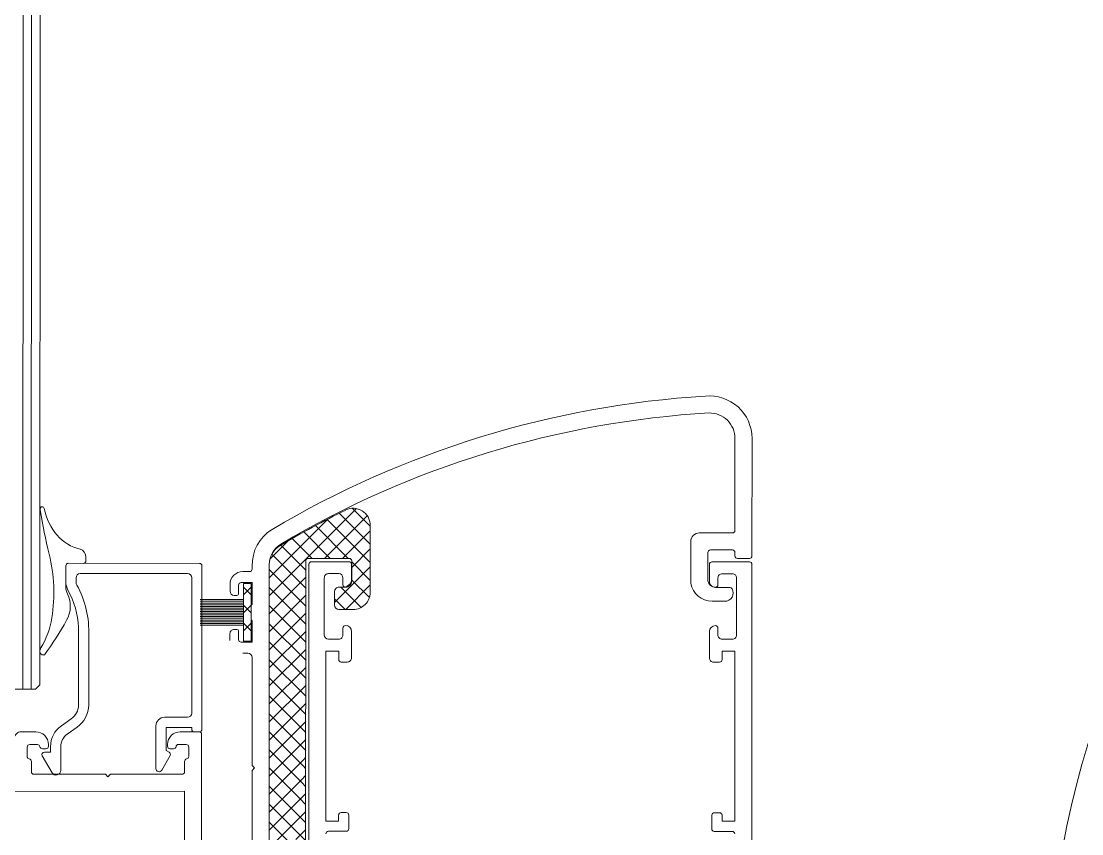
# Model space of a CAD drawing. Header units: centimetres. Extents: x 118932 to 154602, y -32682 to -23521.
# Drawn here: x 140824.31 to 140836.78, y -28052.38 to -28042.82 of the extents above; entities that cross this region are included whole.
import ezdxf

# ---------------------------------------------------------------- set-up
doc = ezdxf.new("R2010")
doc.units = ezdxf.units.CM
doc.header["$LTSCALE"] = 50
doc.header["$MEASUREMENT"] = 0
doc.layers.add('GEN_02_TF_Pencere', color=7, linetype='Continuous', lineweight=9, true_color=0x6093ac)

# ---------------------------------------------------------------- blocks, each defined once
blk = doc.blocks.new('P4_')
at = {"layer": 'GEN_02_TF_Pencere', "extrusion": (0, 0, -1)}
for p, q in [((108038.407, 6102.825, 0), (108039.788, 6102.825, 0)), ((108047.828, 6102.821, 0), (108039.888, 6102.825, 0)), ((108039.818, 6102.795, 0), (108039.818, 6102.655, 0)), ((108039.858, 6102.795, 0), (108039.858, 6102.355, 0)), ((108039.488, 6102.625, 0), (108038.407, 6102.625, 0)), ((108039.518, 6102.206, 0), (108039.518, 6102.595, 0)), ((108039.718, 6102.595, 0), (108039.718, 6102.336, 0)), ((108039.788, 6102.625, 0), (108039.748, 6102.625, 0)), ((108039.998, 6102.475, 0), (108039.998, 6102.595, 0)), ((108040.048, 6102.645, 0), (108040.718, 6102.645, 0)), ((108040.158, 6102.395, 0), (108040.158, 6102.567, 0)), ((108040.768, 6102.595, 0), (108040.768, 6102.475, 0)), ((108040.908, 6102.475, 0), (108040.908, 6102.625, 0)), ((108040.908, 6102.625, 0), (108042.908, 6102.624, 0)), ((108042.908, 6102.624, 0), (108042.908, 6102.474, 0)), ((108043.028, 6102.383, 0), (108043.028, 6102.593, 0)), ((108040.322, 6102.505, 0), (108040.322, 6102.356, 0)), ((108041.008, 6102.475, 0), (108040.908, 6102.475, 0)), ((108041.038, 6102.375, 0), (108041.038, 6102.445, 0)), ((108042.808, 6102.444, 0), (108042.808, 6102.384, 0)), ((108042.908, 6102.474, 0), (108042.838, 6102.474, 0)), ((108039.888, 6102.325, 0), (108040.088, 6102.325, 0)), ((108040.128, 6102.425, 0), (108040.048, 6102.425, 0)), ((108040.718, 6102.425, 0), (108040.638, 6102.425, 0)), ((108040.678, 6102.325, 0), (108040.988, 6102.325, 0)), ((108042.838, 6102.354, 0), (108042.998, 6102.353, 0)), ((108039.748, 6102.306, 0), (108040.083, 6102.306, 0)), ((108040.111, 6102.106, 0), (108039.618, 6102.106, 0)), ((108039.23, 6098.125, 0), (108039.441, 6098.337, 0)), ((108039.288, 6097.972, 0), (108039.653, 6098.337, 0)), ((108039.36, 6097.831, 0), (108039.866, 6098.337, 0)), ((108040.219, 6098.337, 0), (108039.429, 6098.337, 0)), ((108039.819, 6098.013, 0), (108039.495, 6098.337, 0)), ((108039.924, 6098.12, 0), (108039.707, 6098.337, 0)), ((108039.861, 6098.12, 0), (108040.078, 6098.337, 0)), ((108040.337, 6097.919, 0), (108039.919, 6098.337, 0)), ((108040.072, 6098.119, 0), (108040.28, 6098.327, 0)), ((108040.419, 6098.049, 0), (108040.131, 6098.337, 0)), ((108039.819, 6097.801, 0), (108039.317, 6098.303, 0)), ((108040.158, 6097.993, 0), (108040.396, 6098.231, 0)), ((108040.259, 6097.149, 0), (108039.233, 6098.175, 0)), ((108039.433, 6097.692, 0), (108039.819, 6098.078, 0)), ((108039.819, 6097.609, 0), (108039.819, 6098.089, 0)), ((108039.849, 6098.12, 0), (108040.049, 6098.12, 0)), ((108039.858, 6098.087, 0), (108039.858, 6097.647, 0)), ((108040.088, 6098.117, 0), (108039.888, 6098.117, 0)), ((108040.419, 6097.969, 0), (108040.419, 6098.137, 0)), ((108040.988, 6098.117, 0), (108040.678, 6098.117, 0)), ((108042.998, 6098.087, 0), (108042.838, 6098.087, 0)), ((108039.998, 6097.847, 0), (108039.998, 6097.967, 0)), ((108040.048, 6098.017, 0), (108040.128, 6098.017, 0)), ((108040.158, 6098.029, 0), (108040.158, 6097.969, 0)), ((108040.296, 6097.919, 0), (108040.419, 6098.042, 0)), ((108040.638, 6098.017, 0), (108040.718, 6098.017, 0)), ((108040.768, 6097.967, 0), (108040.768, 6097.847, 0)), ((108040.908, 6097.817, 0), (108040.908, 6097.967, 0)), ((108040.908, 6097.967, 0), (108041.008, 6097.967, 0)), ((108041.038, 6097.997, 0), (108041.038, 6098.067, 0)), ((108042.808, 6098.057, 0), (108042.808, 6097.997, 0)), ((108042.838, 6097.967, 0), (108042.908, 6097.967, 0)), ((108042.908, 6097.967, 0), (108042.908, 6097.817, 0)), ((108043.028, 6097.847, 0), (108043.028, 6098.057, 0)), ((108040.046, 6097.149, 0), (108039.355, 6097.841, 0)), ((108039.508, 6097.555, 0), (108039.819, 6097.866, 0)), ((108040.208, 6097.919, 0), (108040.369, 6097.919, 0)), ((108040.718, 6097.797, 0), (108040.048, 6097.797, 0)), ((108042.908, 6097.817, 0), (108040.908, 6097.817, 0)), ((108039.585, 6097.42, 0), (108039.819, 6097.654, 0)), ((108039.663, 6097.286, 0), (108039.956, 6097.579, 0)), ((108039.77, 6097.181, 0), (108040.168, 6097.579, 0)), ((108044.158, 6097.579, 0), (108039.849, 6097.579, 0)), ((108039.888, 6097.617, 0), (108049.828, 6097.617, 0)), ((108039.888, 6097.617, 0), (108039.888, 6097.617, 0)), ((108039.951, 6097.149, 0), (108040.381, 6097.579, 0)), ((108040.471, 6097.149, 0), (108040.041, 6097.579, 0)), ((108040.163, 6097.149, 0), (108040.593, 6097.579, 0)), ((108040.683, 6097.149, 0), (108040.253, 6097.579, 0)), ((108040.375, 6097.149, 0), (108040.805, 6097.579, 0)), ((108040.895, 6097.149, 0), (108040.465, 6097.579, 0)), ((108040.587, 6097.149, 0), (108041.017, 6097.579, 0)), ((108041.107, 6097.149, 0), (108040.677, 6097.579, 0)), ((108040.799, 6097.149, 0), (108041.229, 6097.579, 0)), ((108041.319, 6097.149, 0), (108040.889, 6097.579, 0)), ((108041.011, 6097.149, 0), (108041.441, 6097.579, 0)), ((108041.531, 6097.149, 0), (108041.101, 6097.579, 0)), ((108041.223, 6097.149, 0), (108041.653, 6097.579, 0)), ((108041.743, 6097.149, 0), (108041.313, 6097.579, 0)), ((108041.435, 6097.149, 0), (108041.865, 6097.579, 0)), ((108041.956, 6097.149, 0), (108041.526, 6097.579, 0)), ((108042.168, 6097.149, 0), (108041.738, 6097.579, 0)), ((108042.38, 6097.149, 0), (108041.95, 6097.579, 0)), ((108042.071, 6097.572, 0), (108042.078, 6097.579, 0)), ((108042.18, 6097.561, 0), (108042.162, 6097.579, 0)), ((108042.263, 6097.553, 0), (108042.29, 6097.579, 0)), ((108042.416, 6097.537, 0), (108042.374, 6097.579, 0)), ((108042.456, 6097.533, 0), (108042.502, 6097.579, 0)), ((108042.652, 6097.513, 0), (108042.586, 6097.579, 0)), ((108042.648, 6097.513, 0), (108042.714, 6097.579, 0)), ((108042.889, 6097.489, 0), (108042.798, 6097.579, 0)), ((108042.841, 6097.494, 0), (108042.926, 6097.579, 0)), ((108043.125, 6097.465, 0), (108043.011, 6097.579, 0)), ((108043.033, 6097.474, 0), (108043.138, 6097.579, 0)), ((108041.648, 6097.149, 0), (108042.071, 6097.572, 0)), ((108041.86, 6097.149, 0), (108042.263, 6097.553, 0)), ((108042.072, 6097.149, 0), (108042.456, 6097.533, 0)), ((108042.592, 6097.149, 0), (108042.18, 6097.561, 0)), ((108042.284, 6097.149, 0), (108042.648, 6097.513, 0)), ((108042.804, 6097.149, 0), (108042.416, 6097.537, 0)), ((108042.496, 6097.149, 0), (108042.841, 6097.494, 0)), ((108043.016, 6097.149, 0), (108042.652, 6097.513, 0)), ((108042.708, 6097.149, 0), (108043.033, 6097.474, 0)), ((108043.228, 6097.149, 0), (108042.889, 6097.489, 0)), ((108042.92, 6097.149, 0), (108043.226, 6097.454, 0)), ((108039.824, 6097.159, 0), (108039.613, 6097.371, 0)), ((108039.479, 6097.184, 0), (108039.479, 6097.184, 0)), ((108039.889, 6097.149, 0), (108043.585, 6097.149, 0)), ((108039.89, 6097.149, 0), (108043.585, 6097.149, 0)), ((108042.284, 6096.979, 0), (108042.254, 6096.949, 0)), ((108042.314, 6096.949, 0), (108042.284, 6096.979, 0)), ((108039.944, 6096.949, 0), (108039.909, 6096.949, 0)), ((108039.974, 6096.839, 0), (108039.974, 6096.919, 0)), ((108040.356, 6096.949, 0), (108040.104, 6096.949, 0)), ((108040.104, 6096.949, 0), (108040.104, 6096.819, 0)), ((108040.534, 6096.939, 0), (108040.374, 6096.939, 0)), ((108040.804, 6096.949, 0), (108040.551, 6096.949, 0)), ((108040.804, 6096.819, 0), (108040.804, 6096.949, 0)), ((108040.934, 6096.899, 0), (108040.934, 6096.839, 0)), ((108042.254, 6096.949, 0), (108040.984, 6096.949, 0)), ((108043.585, 6096.949, 0), (108042.314, 6096.949, 0)), ((108040.134, 6096.789, 0), (108040.234, 6096.789, 0)), ((108040.254, 6096.769, 0), (108040.254, 6096.739, 0)), ((108040.654, 6096.739, 0), (108040.654, 6096.769, 0)), ((108040.674, 6096.789, 0), (108040.774, 6096.789, 0)), ((108040.204, 6096.689, 0), (108040.124, 6096.689, 0)), ((108040.784, 6096.689, 0), (108040.704, 6096.689, 0)), ((108039.81, 6094.994, 0), (108039.848, 6094.994, 0)), ((108039.848, 6094.994, 0), (108039.848, 6094.994, 0)), ((108039.878, 6094.969, 0), (108039.878, 6094.784, 0)), ((108039.908, 6094.759, 0), (108040.169, 6094.759, 0)), ((108040.218, 6094.77, 0), (108040.238, 6094.779, 0)), ((108040.906, 6094.453, 0), (108040.893, 6094.455, 0))]:
    blk.add_line(p, q, dxfattribs=at)
at = {"layer": 'GEN_02_TF_Pencere'}
for p, q in [((108040.794, 6096.939, 0), (108040.114, 6096.939, 0)), ((108040.114, 6096.939, 0), (108040.114, 6096.849, 0)), ((108040.114, 6096.849, 0), (108040.794, 6096.849, 0)), ((108040.114, 6096.849, 0), (108040.114, 6096.849, 0)), ((108040.157, 6096.939, 0), (108040.247, 6096.849, 0)), ((108040.157, 6096.849, 0), (108040.247, 6096.939, 0)), ((108040.304, 6096.849, 0), (108040.304, 6096.339, 0)), ((108040.324, 6096.849, 0), (108040.324, 6096.339, 0)), ((108040.344, 6096.849, 0), (108040.344, 6096.339, 0)), ((108040.364, 6096.849, 0), (108040.364, 6096.339, 0)), ((108040.369, 6096.939, 0), (108040.459, 6096.849, 0)), ((108040.369, 6096.849, 0), (108040.459, 6096.939, 0)), ((108040.384, 6096.849, 0), (108040.384, 6096.339, 0)), ((108040.404, 6096.849, 0), (108040.404, 6096.339, 0)), ((108040.424, 6096.849, 0), (108040.424, 6096.339, 0)), ((108040.444, 6096.849, 0), (108040.444, 6096.339, 0)), ((108040.464, 6096.849, 0), (108040.464, 6096.339, 0)), ((108040.484, 6096.849, 0), (108040.484, 6096.339, 0)), ((108040.504, 6096.849, 0), (108040.504, 6096.339, 0)), ((108040.524, 6096.849, 0), (108040.524, 6096.339, 0)), ((108040.544, 6096.849, 0), (108040.544, 6096.339, 0)), ((108040.564, 6096.849, 0), (108040.564, 6096.339, 0)), ((108040.581, 6096.939, 0), (108040.671, 6096.849, 0)), ((108040.581, 6096.849, 0), (108040.671, 6096.939, 0)), ((108040.584, 6096.849, 0), (108040.584, 6096.339, 0)), ((108040.604, 6096.849, 0), (108040.604, 6096.339, 0)), ((108040.793, 6096.94, 0), (108040.794, 6096.938, 0)), ((108040.794, 6096.849, 0), (108040.794, 6096.939, 0)), ((108039.908, 6096.359, 0), (108041.828, 6096.359, 0)), ((108039.908, 6096.359, 0), (108039.908, 6096.359, 0)), ((108041.888, 6096.355, 0), (108049.828, 6096.359, 0)), ((108041.888, 6096.355, 0), (108041.888, 6096.355, 0)), ((108039.878, 6094.789, 0), (108039.878, 6096.329, 0)), ((108041.638, 6096.239, 0), (108040.048, 6096.239, 0)), ((108041.828, 6096.239, 0), (108041.808, 6096.239, 0)), ((108041.808, 6096.239, 0), (108041.808, 6095.939, 0)), ((108041.858, 6096.329, 0), (108041.858, 6096.269, 0)), ((108041.858, 6096.105, 0), (108041.858, 6096.325, 0)), ((108039.998, 6096.189, 0), (108039.998, 6094.929, 0)), ((108041.688, 6095.919, 0), (108041.688, 6096.189, 0)), ((108042.008, 6096.175, 0), (108042.008, 6096.085, 0)), ((108042.148, 6096.205, 0), (108042.038, 6096.205, 0)), ((108042.328, 6096.155, 0), (108042.207, 6096.155, 0)), ((108042.358, 6095.285, 0), (108042.358, 6096.125, 0)), ((108044.268, 6096.156, 0), (108042.558, 6096.155, 0)), ((108042.558, 6096.155, 0), (108042.56, 6093.205, 0)), ((108042.058, 6096.026, 0), (108042.058, 6095.985, 0)), ((108042.078, 6095.939, 0), (108042.098, 6095.974, 0)), ((108042.139, 6095.985, 0), (108042.31, 6095.887, 0)), ((108041.808, 6095.939, 0), (108042.078, 6095.939, 0)), ((108042.028, 6095.955, 0), (108042.008, 6095.955, 0)), ((108042.292, 6095.819, 0), (108041.788, 6095.819, 0)), ((108042.388, 6095.255, 0), (108042.358, 6095.285, 0)), ((108042.358, 6095.225, 0), (108042.388, 6095.255, 0)), ((108042.359, 6094.385, 0), (108042.358, 6095.225, 0)), ((108040.728, 6095.028, 0), (108041.544, 6095.028, 0)), ((108040.048, 6094.879, 0), (108040.1, 6094.879, 0)), ((108041.544, 6094.908, 0), (108040.63, 6094.908, 0)), ((108041.806, 6094.892, 0), (108041.887, 6094.776, 0)), ((108040.097, 6094.759, 0), (108039.908, 6094.759, 0)), ((108041.788, 6094.707, 0), (108041.707, 6094.823, 0)), ((108042.034, 6094.699, 0), (108042.313, 6094.699, 0)), ((108042.341, 6094.597, 0), (108042.143, 6094.483, 0)), ((108042.009, 6094.555, 0), (108042.029, 6094.555, 0)), ((108042.098, 6094.579, 0), (108042.034, 6094.579, 0)), ((108042.059, 6094.525, 0), (108042.059, 6094.484, 0)), ((108042.098, 6094.509, 0), (108042.098, 6094.579, 0)), ((108041.358, 6094.353, 0), (107944.928, 6094.355, 0)), ((108041.308, 6094.453, 0), (107944.978, 6094.455, 0)), ((108041.308, 6094.453, 0), (108041.358, 6094.403, 0)), ((108041.358, 6094.403, 0), (108041.358, 6093.903, 0)), ((108041.859, 6094.235, 0), (108041.859, 6094.405, 0)), ((108042.009, 6094.425, 0), (108042.009, 6094.335, 0)), ((108042.208, 6094.355, 0), (108042.329, 6094.355, 0)), ((108041.358, 6094.253, 0), (107944.928, 6094.255, 0)), ((108042.039, 6094.305, 0), (108042.149, 6094.305, 0))]:
    blk.add_line(p, q, dxfattribs=at)
blk.add_circle((108044.975, 6116.326, 0), 10, dxfattribs=at)
at = {"layer": 'GEN_02_TF_Pencere', "extrusion": (0, 0, -1)}
for centre, radius, start, end in [((-108038.407, 6102.325, 0), 0.5, 354.4787, 90), ((-108039.788, 6102.795, 0), 0.03, 90, 180), ((-108039.888, 6102.795, 0), 0.03, 0.033, 45.033), ((-108039.888, 6102.795, 0), 0.03, 45.0329, 90.0328), ((-108038.407, 6102.325, 0), 0.3, 359.1788, 90), ((-108039.488, 6102.595, 0), 0.03, 90, 180), ((-108039.748, 6102.595, 0), 0.03, 360, 90), ((-108039.788, 6102.655, 0), 0.03, 180, 270), ((-108040.048, 6102.595, 0), 0.05, 0.0328, 90.0329), ((-108040.188, 6102.567, 0), 0.03, 359.9999, 61.2907), ((-108040.222, 6102.505, 0), 0.1, 61.2651, 180.0257), ((-108040.718, 6102.595, 0), 0.05, 90.0328, 180.0329), ((-108043.058, 6102.593, 0), 0.03, 0.0328, 90.0329), ((-108040.048, 6102.475, 0), 0.05, 270.0328, 0.0329), ((-108040.718, 6102.475, 0), 0.05, 180.0328, 270.0329), ((-108041.008, 6102.445, 0), 0.03, 90.0328, 180.0329), ((-108042.838, 6102.444, 0), 0.03, 0.0328, 90.0329), ((-108049.237, 6102.98, 0), 11.15, 329.2971, 356.6114), ((-108039.748, 6102.336, 0), 0.03, 270, 0), ((-108039.888, 6102.355, 0), 0.03, 270.0329, 0.033), ((-108040.067, 6102.396, 0), 0.0907, 180.1582, 260.041), ((-108040.088, 6102.395, 0), 0.07, 180.0328, 270.0329), ((-108040.067, 6102.357, 0), 0.254, 180.1582, 260.0409), ((-108040.128, 6102.395, 0), 0.03, 90.0329, 180.033), ((-108040.638, 6102.395, 0), 0.03, 0.0329, 90.033), ((-108040.678, 6102.395, 0), 0.07, 270.0329, 0.0329), ((-108040.988, 6102.375, 0), 0.05, 180.0328, 270.0329), ((-108042.838, 6102.384, 0), 0.03, 270.0329, 0.033), ((-108042.998, 6102.383, 0), 0.03, 180.0329, 270.033), ((-108049.237, 6102.98, 0), 11.35, 329.2896, 356.4497), ((-108039.618, 6102.206, 0), 0.1, 270, 0), ((-108039.429, 6098.137, 0), 0.2, 333.8142, 90), ((-108040.219, 6098.137, 0), 0.2, 90, 180), ((-108039.85, 6098.089, 0), 0.0312, 359.6263, 87.7267), ((-108039.888, 6098.087, 0), 0.03, 360, 90), ((-108040.055, 6098.017, 0), 0.104, 86.8743, 173.2061), ((-108040.088, 6098.047, 0), 0.07, 90, 180), ((-108040.678, 6098.047, 0), 0.07, 360, 90), ((-108040.988, 6098.067, 0), 0.05, 90, 180), ((-108042.838, 6098.057, 0), 0.03, 360, 90), ((-108042.998, 6098.057, 0), 0.03, 90, 180), ((-108049.237, 6102.96, 0), 11.129, 329.2979, 333.8143), ((-108040.048, 6097.967, 0), 0.05, 360, 90), ((-108040.128, 6098.047, 0), 0.03, 180, 270), ((-108040.208, 6097.969, 0), 0.05, 270, 0), ((-108040.369, 6097.969, 0), 0.05, 180, 270), ((-108040.638, 6098.047, 0), 0.03, 270, 0), ((-108040.718, 6097.967, 0), 0.05, 90, 180), ((-108041.008, 6097.997, 0), 0.03, 180, 270), ((-108042.838, 6097.997, 0), 0.03, 270, 0), ((-108040.048, 6097.847, 0), 0.05, 270, 0), ((-108040.718, 6097.847, 0), 0.05, 180, 270), ((-108043.058, 6097.847, 0), 0.03, 270, 0), ((-108039.849, 6097.609, 0), 0.03, 270, 0), ((-108039.888, 6097.647, 0), 0.03, 270, 0), ((-108039.898, 6097.44, 0), 0.291, 271.6867, 328.3334), ((-108039.898, 6097.42, 0), 0.271, 271.7479, 328.2984), ((-108039.898, 6097.44, 0), 0.491, 268.7016, 328.5544), ((-108039.944, 6096.919, 0), 0.03, 90, 180), ((-108040.124, 6096.839, 0), 0.15, 270, 0), ((-108040.374, 6096.959, 0), 0.02, 270, 330), ((-108040.534, 6096.959, 0), 0.02, 210, 270), ((-108040.984, 6096.899, 0), 0.05, 360, 90), ((-108040.134, 6096.819, 0), 0.03, 270, 0), ((-108040.204, 6096.739, 0), 0.05, 180, 270), ((-108040.234, 6096.769, 0), 0.02, 90, 180), ((-108040.674, 6096.769, 0), 0.02, 360, 90), ((-108040.704, 6096.739, 0), 0.05, 270, 0), ((-108040.774, 6096.819, 0), 0.03, 180, 270)]:
    blk.add_arc(centre, radius, start, end, dxfattribs=at)
at = {"layer": 'GEN_02_TF_Pencere'}
for centre, radius, start, end in [((108039.908, 6096.329, 0), 0.03, 90.0001, 179.9999), ((108041.828, 6096.329, 0), 0.03, 0.0011, 90), ((108041.888, 6096.325, 0), 0.03, 90.0328, 180.0329), ((108040.048, 6096.189, 0), 0.05, 90.0001, 180), ((108041.638, 6096.189, 0), 0.05, 360, 89.9999), ((108041.828, 6096.269, 0), 0.03, 270.0027, 0), ((108042.008, 6096.105, 0), 0.15, 180.0329, 270.0329), ((108042.038, 6096.175, 0), 0.03, 90.0328, 180.0329), ((108042.037, 6096.084, 0), 0.0295, 179.2206, 261.2528), ((108042.148, 6096.175, 0), 0.03, 9.6271, 90.0329), ((108042.207, 6096.185, 0), 0.03, 189.6244, 270.0339), ((108042.328, 6096.125, 0), 0.03, 0.0329, 90.033), ((108042.028, 6095.985, 0), 0.03, 270.0329, 0.033), ((108042.028, 6096.026, 0), 0.03, 0.0214, 80.4388), ((108042.124, 6095.959, 0), 0.03, 60, 149.9999), ((108041.788, 6095.919, 0), 0.1, 180.0001, 269.9999), ((108042.292, 6095.855, 0), 0.0361, 270, 60), ((108040.678, 6093.909, 0), 1.12, 87.4255, 119.0746), ((108041.544, 6094.708, 0), 0.32, 35.0133, 89.9866), ((108040.048, 6094.929, 0), 0.05, 180.0001, 270), ((108040.1, 6094.949, 0), 0.07, 270.0021, 299.0772), ((108040.678, 6093.909, 0), 1, 92.7351, 118.9494), ((108041.544, 6094.708, 0), 0.2, 35.0133, 89.9867), ((108039.908, 6094.789, 0), 0.03, 180.0001, 269.9999), ((108040.097, 6094.959, 0), 0.2, 270.0023, 298.9527), ((108042.034, 6094.879, 0), 0.18, 215.0134, 269.9867), ((108042.034, 6094.879, 0), 0.3, 215.0133, 269.9866), ((108042.313, 6094.645, 0), 0.0546, 300, 90), ((108042.009, 6094.405, 0), 0.15, 90.0329, 180.0329), ((108042.029, 6094.525, 0), 0.03, 0.0328, 90.0329), ((108042.03, 6094.483, 0), 0.0291, 278.1401, 1.5298), ((108042.128, 6094.509, 0), 0.03, 180.0009, 300), ((108042.039, 6094.425, 0), 0.03, 99.627, 180.0328), ((108042.208, 6094.325, 0), 0.0298, 89.7097, 170.7637), ((108042.329, 6094.385, 0), 0.03, 270.0328, 0.0329), ((108041.939, 6094.235, 0), 0.08, 180.0329, 270.033), ((108042.039, 6094.335, 0), 0.03, 180.0329, 270.033), ((108042.149, 6094.335, 0), 0.03, 270.0329, 350.4388)]:
    blk.add_arc(centre, radius, start, end, dxfattribs=at)
for centre, major_axis, start_param, end_param in [((108039.81, 6094.91, 0), (-0.1, 0), -1.570625, -0.201549), ((108039.848, 6094.969, 0), (-0.03, 0), 3.141594, 4.712388), ((108039.083, 6095.027, 0), (-0.64, 0), 1.805526, 2.955356), ((108039.908, 6094.784, 0), (-0.03, 0), 0.000001, 1.570795), ((108040.169, 6094.843, 0), (-0.1, 0), 1.57081, 2.088079), ((108040.382, 6094.572, 0), (-0.286, 0), 4.098356, 5.241385), ((108038.611, 6092.277, 0), (-3.543, 0), 3.990064, 4.134382), ((108040.223, 6093.318, 0), (1.549, 0), 1.378609, 1.866448), ((108040.357, 6093.868, 0), (-0.88, 0), 4.086507, 4.527649), ((108039.242, 6094.481, 0), (0.03, 0), 1.914632, 3.141556), ((108039.242, 6094.481, 0), (-0.03, 0), 0.000445, 1.852827), ((108037.429, 6101.731, 0), (8.856, 0), -1.36365, -1.303119), ((108040.904, 6094.486, 0), (0.0382, 0), 3.770676, 4.441675), ((108040.906, 6094.495, 0), (0.05, 0), -1.570583, 0.325144)]:
    blk.add_ellipse(centre, major_axis=major_axis, ratio=0.839387, start_param=start_param, end_param=end_param, dxfattribs=at)
blk = doc.blocks.new('DOGRAMA LEVEL 0 C BLOK')
at = {"rotation": 269.9818727565892}
blk.add_blockref('P4_', (-5467.354, 108185.506, 0), dxfattribs=at)

msp = doc.modelspace()

# ---------------------------------------------------------------- block references
msp.add_blockref('DOGRAMA LEVEL 0 C BLOK', (140231.612, -28192.901))

doc.saveas('drawing.dxf')
